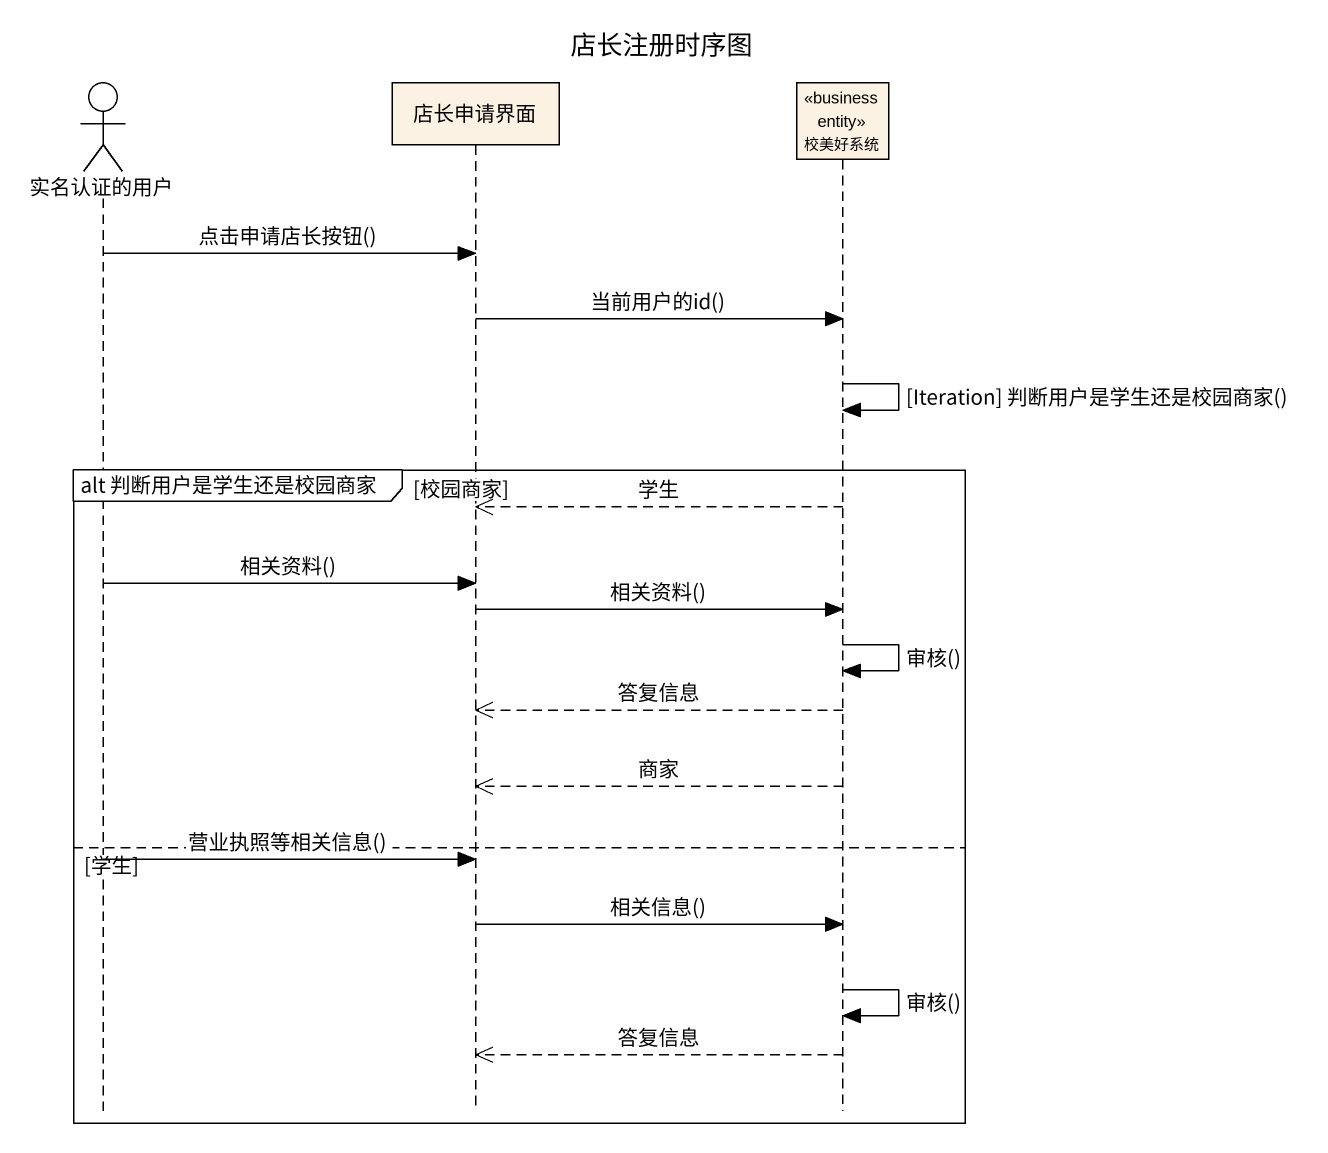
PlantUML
@startuml
title 店长注册时序图
hide footbox
actor 实名认证的用户
participant 店长申请界面
participant 校美好系统 <<business entity>>

实名认证的用户 -> 店长申请界面 : 点击申请店长按钮()
店长申请界面 -> 校美好系统 : 当前用户的id()
校美好系统 -> 校美好系统 : [Iteration] 判断用户是学生还是校园商家()
group alt 判断用户是学生还是校园商家 [校园商家]
  校美好系统 -->> 店长申请界面 : 学生
  实名认证的用户 -> 店长申请界面 : 相关资料()
  店长申请界面 -> 校美好系统 : 相关资料()
  校美好系统 -> 校美好系统 : 审核()
  校美好系统 -->> 店长申请界面 : 答复信息
  校美好系统 -->> 店长申请界面 : 商家
else 学生
  实名认证的用户 -> 店长申请界面 : 营业执照等相关信息()
  店长申请界面 -> 校美好系统 : 相关信息()
  校美好系统 -> 校美好系统 : 审核()
  校美好系统 -->> 店长申请界面 : 答复信息
end
@enduml
